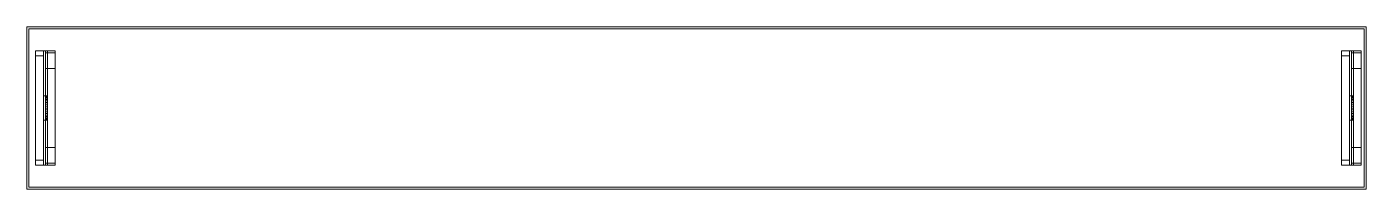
# Model space of a CAD drawing. Extents: x -682 to 682, y -82 to 82.
import ezdxf

# ---------------------------------------------------------------- set-up
doc = ezdxf.new("R2010")
doc.units = 0
doc.header["$MEASUREMENT"] = 0
doc.layers.add('New_0', color=7, linetype='Continuous')

# ---------------------------------------------------------------- blocks, each defined once
blk = doc.blocks.new('Object_4')
at = {"layer": 'New_0', "color": 254, "lineweight": 0, "true_color": 0xd6d4d8}
mesh = blk.add_polyface(dxfattribs=at)
corners = [(680, -80.5, 4465), (680, 80.5, 4465), (680, 80.5, 4497), (680, -80.5, 4497), (-680, 80.5, 4465), (-680, 80.5, 4497), (-680, -80.5, 4465), (-680, -80.5, 4497), (682, -82.5, 4465), (682, 82.5, 4465), (682, 82.5, 4477), (682, -82.5, 4477), (-682, 82.5, 4465), (-682, 82.5, 4477), (-682, -82.5, 4465), (-682, -82.5, 4477), (680, -80.5, 4449), (680, 80.5, 4449), (680, 80.5, 4465), (680, -80.5, 4465), (-680, 80.5, 4449), (-680, 80.5, 4465), (-680, -80.5, 4449), (-680, -80.5, 4465), (-665, -58, 4600), (-665, -12.5, 4581), (-663, -12.5, 4581), (-663, -58, 4600), (-665, -12.5, 4530), (-663, -12.5, 4530), (-665, 12.5, 4530), (-663, 12.5, 4530), (-665, 12.5, 4581), (-663, 12.5, 4581), (-665, 58, 4600), (-663, 58, 4600), (-673, -58, 4600), (-673, -53, 4598), (-665, -53, 4598), (-665, -58, 4600), (-673, 53, 4598), (-665, 53, 4598), (-673, 58, 4600), (-665, 58, 4600), (-663, 58, 4523), (-663, 12.5, 4542), (-661, 12.5, 4542), (-661, 58, 4523), (-663, 12.3, 4544), (-661, 12.3, 4544), (-663, 11.9, 4545.9), (-661, 11.9, 4545.9), (-663, 11.1, 4547.7), (-661, 11.1, 4547.7), (-663, 10.1, 4549.3), (-661, 10.1, 4549.3), (-663, 8.8, 4550.8), (-661, 8.8, 4550.8), (-663, 7.3, 4552.1), (-661, 7.3, 4552.1), (-663, 5.7, 4553.1), (-661, 5.7, 4553.1), (-663, 3.9, 4553.9), (-661, 3.9, 4553.9), (-663, 2, 4554.3), (-661, 2, 4554.3), (-663, 0, 4554.5), (-661, 0, 4554.5), (-663, -2, 4554.3), (-661, -2, 4554.3), (-663, -3.9, 4553.9), (-661, -3.9, 4553.9), (-663, -5.7, 4553.1), (-661, -5.7, 4553.1), (-663, -7.3, 4552.1), (-661, -7.3, 4552.1), (-663, -8.8, 4550.8), (-661, -8.8, 4550.8), (-663, -10.1, 4549.3), (-661, -10.1, 4549.3), (-663, -11.1, 4547.7), (-661, -11.1, 4547.7), (-663, -11.9, 4545.9), (-661, -11.9, 4545.9), (-663, -12.3, 4544), (-661, -12.3, 4544), (-663, -12.5, 4542), (-661, -12.5, 4542), (-663, -58, 4523), (-661, -58, 4523), (-663, 40, 4497), (-663, 58, 4497), (-653, 58, 4497), (-653, 40, 4497), (-663, 58, 4523), (-653, 58, 4523), (-663, -58, 4523), (-653, -58, 4523), (-663, -58, 4497), (-653, -58, 4497), (-663, -40, 4497), (-653, -40, 4497), (-663, -40, 4499), (-653, -40, 4499), (-663, -56, 4499), (-653, -56, 4499), (-663, -56, 4521), (-653, -56, 4521), (-663, 56, 4521), (-653, 56, 4521), (-663, 56, 4499), (-653, 56, 4499), (-663, 40, 4499), (-653, 40, 4499), (665, -58, 4600), (665, -12.5, 4581), (667, -12.5, 4581), (667, -58, 4600), (665, -12.5, 4530), (667, -12.5, 4530), (665, 12.5, 4530), (667, 12.5, 4530), (665, 12.5, 4581), (667, 12.5, 4581), (665, 58, 4600), (667, 58, 4600), (657, -58, 4600), (657, -53, 4598), (665, -53, 4598), (665, -58, 4600), (657, 53, 4598), (665, 53, 4598), (657, 58, 4600), (665, 58, 4600), (667, 58, 4523), (667, 12.5, 4542), (669, 12.5, 4542), (669, 58, 4523), (667, 12.3, 4544), (669, 12.3, 4544), (667, 11.9, 4545.9), (669, 11.9, 4545.9), (667, 11.1, 4547.7), (669, 11.1, 4547.7), (667, 10.1, 4549.3), (669, 10.1, 4549.3), (667, 8.8, 4550.8), (669, 8.8, 4550.8), (667, 7.3, 4552.1), (669, 7.3, 4552.1), (667, 5.7, 4553.1), (669, 5.7, 4553.1), (667, 3.9, 4553.9), (669, 3.9, 4553.9), (667, 2, 4554.3), (669, 2, 4554.3), (667, 0, 4554.5), (669, 0, 4554.5), (667, -2, 4554.3), (669, -2, 4554.3), (667, -3.9, 4553.9), (669, -3.9, 4553.9), (667, -5.7, 4553.1), (669, -5.7, 4553.1), (667, -7.3, 4552.1), (669, -7.3, 4552.1), (667, -8.8, 4550.8), (669, -8.8, 4550.8), (667, -10.1, 4549.3), (669, -10.1, 4549.3), (667, -11.1, 4547.7), (669, -11.1, 4547.7), (667, -11.9, 4545.9), (669, -11.9, 4545.9), (667, -12.3, 4544), (669, -12.3, 4544), (667, -12.5, 4542), (669, -12.5, 4542), (667, -58, 4523), (669, -58, 4523), (667, 40, 4497), (667, 58, 4497), (677, 58, 4497), (677, 40, 4497), (667, 58, 4523), (677, 58, 4523), (667, -58, 4523), (677, -58, 4523), (667, -58, 4497), (677, -58, 4497), (667, -40, 4497), (677, -40, 4497), (667, -40, 4499), (677, -40, 4499), (667, -56, 4499), (677, -56, 4499), (667, -56, 4521), (677, -56, 4521), (667, 56, 4521), (677, 56, 4521), (667, 56, 4499), (677, 56, 4499), (667, 40, 4499), (677, 40, 4499)]
mesh.append_faces([[corners[k] for k in face] for face in [(16, 17, 18, 19), (17, 20, 21, 18), (20, 22, 23, 21), (22, 16, 19, 23), (16, 22, 20, 17), (19, 18, 21, 23)]], dxfattribs={"color": 18})
mesh.append_faces([[corners[k] for k in face] for face in [(0, 1, 2, 3), (1, 4, 5, 2), (4, 6, 7, 5), (6, 0, 3, 7), (0, 6, 4, 1), (3, 2, 5, 7), (8, 9, 10, 11), (9, 12, 13, 10), (12, 14, 15, 13), (14, 8, 11, 15), (8, 14, 12, 9), (11, 10, 13, 15), (24, 25, 26, 27), (25, 28, 29, 26), (28, 30, 31, 29), (30, 32, 33, 31), (32, 34, 35, 33), (34, 24, 27, 35), (25, 24, 34), (25, 34, 32), (28, 25, 32), (28, 32, 30), (33, 35, 27), (33, 27, 26), (31, 33, 26), (31, 26, 29), (36, 37, 38, 39), (37, 40, 41, 38), (40, 42, 43, 41), (42, 36, 39, 43), (36, 42, 40, 37), (39, 38, 41, 43), (44, 45, 46, 47), (45, 48, 49, 46), (48, 50, 51, 49), (50, 52, 53, 51), (52, 54, 55, 53), (54, 56, 57, 55), (56, 58, 59, 57), (58, 60, 61, 59), (60, 62, 63, 61), (62, 64, 65, 63), (64, 66, 67, 65), (66, 68, 69, 67), (68, 70, 71, 69), (70, 72, 73, 71), (72, 74, 75, 73), (74, 76, 77, 75), (76, 78, 79, 77), (78, 80, 81, 79), (80, 82, 83, 81), (82, 84, 85, 83), (84, 86, 87, 85), (86, 88, 89, 87), (88, 44, 47, 89), (68, 66, 64), (70, 68, 64), (70, 64, 62), (72, 70, 62), (72, 62, 60), (74, 72, 60), (74, 60, 58), (76, 74, 58), (76, 58, 56), (78, 76, 56), (78, 56, 54), (80, 78, 54), (80, 54, 52), (82, 80, 52), (82, 52, 50), (84, 82, 50), (84, 50, 48), (86, 84, 48), (86, 48, 45), (88, 86, 45), (88, 45, 44), (65, 67, 69), (63, 65, 69), (63, 69, 71), (61, 63, 71), (61, 71, 73), (59, 61, 73), (59, 73, 75), (57, 59, 75), (57, 75, 77), (55, 57, 77), (55, 77, 79), (53, 55, 79), (53, 79, 81), (51, 53, 81), (51, 81, 83), (49, 51, 83), (49, 83, 85), (46, 49, 85), (46, 85, 87), (47, 46, 87), (47, 87, 89), (90, 91, 92, 93), (91, 94, 95, 92), (94, 96, 97, 95), (96, 98, 99, 97), (98, 100, 101, 99), (100, 102, 103, 101), (102, 104, 105, 103), (104, 106, 107, 105), (106, 108, 109, 107), (108, 110, 111, 109), (110, 112, 113, 111), (112, 90, 93, 113), (108, 106, 96), (108, 96, 94), (96, 106, 104), (110, 108, 94), (98, 96, 104), (98, 104, 100), (100, 104, 102), (90, 112, 110), (90, 110, 91), (91, 110, 94), (107, 109, 95), (107, 95, 97), (95, 109, 111), (105, 107, 97), (92, 95, 111), (92, 111, 93), (93, 111, 113), (101, 103, 105), (101, 105, 99), (99, 105, 97), (114, 115, 116, 117), (115, 118, 119, 116), (118, 120, 121, 119), (120, 122, 123, 121), (122, 124, 125, 123), (124, 114, 117, 125), (115, 114, 124), (115, 124, 122), (118, 115, 122), (118, 122, 120), (123, 125, 117), (123, 117, 116), (121, 123, 116), (121, 116, 119), (126, 127, 128, 129), (127, 130, 131, 128), (130, 132, 133, 131), (132, 126, 129, 133), (126, 132, 130, 127), (129, 128, 131, 133), (134, 135, 136, 137), (135, 138, 139, 136), (138, 140, 141, 139), (140, 142, 143, 141), (142, 144, 145, 143), (144, 146, 147, 145), (146, 148, 149, 147), (148, 150, 151, 149), (150, 152, 153, 151), (152, 154, 155, 153), (154, 156, 157, 155), (156, 158, 159, 157), (158, 160, 161, 159), (160, 162, 163, 161), (162, 164, 165, 163), (164, 166, 167, 165), (166, 168, 169, 167), (168, 170, 171, 169), (170, 172, 173, 171), (172, 174, 175, 173), (174, 176, 177, 175), (176, 178, 179, 177), (178, 134, 137, 179), (158, 156, 154), (160, 158, 154), (160, 154, 152), (162, 160, 152), (162, 152, 150), (164, 162, 150), (164, 150, 148), (166, 164, 148), (166, 148, 146), (168, 166, 146), (168, 146, 144), (170, 168, 144), (170, 144, 142), (172, 170, 142), (172, 142, 140), (174, 172, 140), (174, 140, 138), (176, 174, 138), (176, 138, 135), (178, 176, 135), (178, 135, 134), (155, 157, 159), (153, 155, 159), (153, 159, 161), (151, 153, 161), (151, 161, 163), (149, 151, 163), (149, 163, 165), (147, 149, 165), (147, 165, 167), (145, 147, 167), (145, 167, 169), (143, 145, 169), (143, 169, 171), (141, 143, 171), (141, 171, 173), (139, 141, 173), (139, 173, 175), (136, 139, 175), (136, 175, 177), (137, 136, 177), (137, 177, 179), (180, 181, 182, 183), (181, 184, 185, 182), (184, 186, 187, 185), (186, 188, 189, 187), (188, 190, 191, 189), (190, 192, 193, 191), (192, 194, 195, 193), (194, 196, 197, 195), (196, 198, 199, 197), (198, 200, 201, 199), (200, 202, 203, 201), (202, 180, 183, 203), (198, 196, 186), (198, 186, 184), (186, 196, 194), (200, 198, 184), (188, 186, 194), (188, 194, 190), (190, 194, 192), (180, 202, 200), (180, 200, 181), (181, 200, 184), (197, 199, 185), (197, 185, 187), (185, 199, 201), (195, 197, 187), (182, 185, 201), (182, 201, 183), (183, 201, 203), (191, 193, 195), (191, 195, 189), (189, 195, 187)]], dxfattribs={"color": 254})

msp = doc.modelspace()

# ---------------------------------------------------------------- block references
at = {"layer": 'New_0', "color": 254, "linetype": 'Continuous', "lineweight": 0, "true_color": 0xd6d4d8}
msp.add_blockref('Object_4', (0, 0), dxfattribs=at)

doc.saveas('drawing.dxf')
